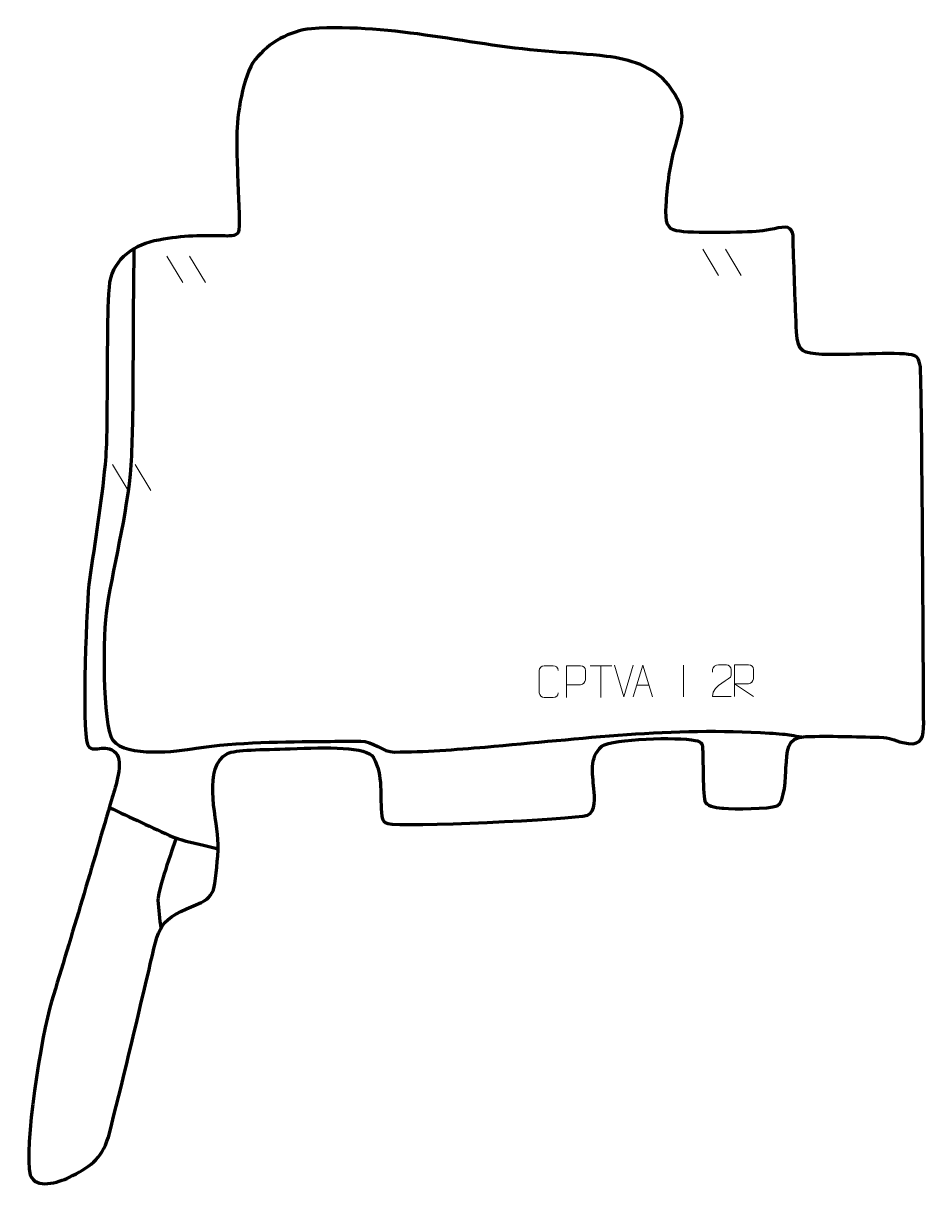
# Model space of a CAD drawing. Header units: millimetres. Extents: x -365 to 339, y -415 to 497.
import ezdxf

# ---------------------------------------------------------------- set-up
doc = ezdxf.new("R2010")
doc.units = ezdxf.units.MM
doc.header["$MEASUREMENT"] = 0
for name, color, linetype in [('layer 1', 7, 'Continuous'), ('layer 2', 7, 'Continuous'), ('layer 3', 7, 'Continuous')]:
    doc.layers.add(name, color=color, linetype=linetype)

msp = doc.modelspace()

# ---------------------------------------------------------------- linework, layer by layer
at = {"layer": 'layer 1', "color": 250, "lineweight": 9}
for points in [[(165.9065, 320.6239), (165.9065, 320.6239), (178.2708, 300.0796), (178.2708, 300.0796)], [(183.6364, 320.6239), (183.6364, 320.6239), (196.0007, 300.0796), (196.0007, 300.0796)], [(-253.1937, 314.9794), (-253.1937, 314.9794), (-240.8294, 294.4351), (-240.8294, 294.4351)], [(-235.4638, 314.9794), (-235.4638, 314.9794), (-223.0995, 294.4351), (-223.0995, 294.4351)], [(-295.861, 152.2994), (-295.861, 152.2994), (-283.4967, 131.7551), (-283.4967, 131.7551)], [(-278.1311, 152.2994), (-278.1311, 152.2994), (-265.7668, 131.7551), (-265.7668, 131.7551)], [(77.7569, -5.0836), (77.7569, -5.0836), (94.7441, -5.0836), (94.7441, -5.0836)], [(86.2507, -30.0136), (86.2507, -30.0136), (86.2507, -5.0601), (86.2507, -5.0601)], [(104.0209, -29.5032), (104.0209, -29.5032), (96.6991, -4.5496), (96.6991, -4.5496)], [(111.3428, -4.5496), (111.3428, -4.5496), (104.021, -29.5032), (104.021, -29.5032)], [(150.764, -4.5393), (150.764, -4.5393), (150.764, -29.5134), (150.764, -29.5134)], [(114.2661, -20.2537), (114.2661, -20.2537), (123.7618, -20.2537), (123.7618, -20.2537)]]:
    msp.add_open_spline(points, degree=3, dxfattribs=at)
for points, knots in [([(52.8292, -26.196), (52.6894, -28.5194), (51.0122, -29.999), (48.8645, -30.0098), (48.8645, -30.0098), (46.5326, -30.0094), (44.2007, -30.0094), (41.8692, -30.0098), (41.8692, -30.0098), (39.9442, -30.1152), (37.9721, -28.2307), (37.9833, -26.2134), (37.9833, -26.2134), (37.9837, -20.4433), (37.9837, -14.6736), (37.9833, -8.9043), (37.9833, -8.9043), (37.9875, -6.7662), (39.7342, -5.047), (41.8866, -5.0605), (41.8866, -5.0605), (44.2123, -5.0605), (46.5384, -5.0605), (48.8645, -5.0605), (48.8645, -5.0605), (50.8111, -5.025), (52.8025, -6.5165), (52.8292, -8.9541)], [0, 0, 0, 0, 0.125, 0.125, 0.125, 0.125, 0.25, 0.25, 0.25, 0.25, 0.375, 0.375, 0.375, 0.375, 0.5, 0.5, 0.5, 0.5, 0.625, 0.625, 0.625, 0.625, 0.75, 0.75, 0.75, 0.75, 1, 1, 1, 1]), ([(59.4062, -30.0138), (59.4062, -30.0138), (59.4062, -5.0602), (59.4062, -5.0602), (59.4062, -5.0602), (63.0012, -5.0602), (66.5965, -5.0602), (70.1919, -5.0602), (70.1919, -5.0602), (72.5171, -5.0981), (74.0745, -6.5882), (74.0703, -8.9543), (74.0703, -8.9543), (74.0699, -10.99), (74.0699, -14.0493), (74.0703, -16.0853), (74.0703, -16.0853), (74.0638, -17.9607), (72.2516, -19.9026), (70.242, -19.9217), (70.242, -19.9217), (70.242, -19.9217), (59.4062, -19.9217), (59.4062, -19.9217)], [0, 0, 0, 0, 0.14285714, 0.14285714, 0.14285714, 0.14285714, 0.28571429, 0.28571429, 0.28571429, 0.28571429, 0.42857143, 0.42857143, 0.42857143, 0.42857143, 0.57142857, 0.57142857, 0.57142857, 0.57142857, 0.71428571, 0.71428571, 0.71428571, 0.71428571, 1, 1, 1, 1]), ([(111.5435, -29.5031), (111.5435, -29.5031), (118.9145, -4.5496), (118.9145, -4.5496), (118.9145, -4.5496), (118.9145, -4.5496), (126.4844, -29.5031), (126.4844, -29.5031)], [0, 0, 0, 0, 0.33333333, 0.33333333, 0.33333333, 0.33333333, 1, 1, 1, 1]), ([(188.1524, -29.2391), (183.238, -29.2388), (178.3236, -29.2388), (173.4095, -29.2391), (173.4095, -29.2391), (173.4095, -19.3068), (188.0605, -16.6656), (188.1524, -12.3553), (188.1524, -12.3553), (188.1521, -10.9312), (188.1521, -9.5075), (188.1524, -8.0842), (188.1524, -8.0842), (188.1355, -6.0071), (186.0127, -4.2823), (184.3417, -4.265), (184.3417, -4.265), (182.2685, -4.2654), (180.1956, -4.2654), (178.1232, -4.265), (178.1232, -4.265), (176.3011, -4.2485), (173.4764, -6.0406), (173.4095, -8.1342), (173.4095, -8.1342), (173.4095, -8.1342), (173.4095, -10.189), (173.4095, -10.189)], [0, 0, 0, 0, 0.125, 0.125, 0.125, 0.125, 0.25, 0.25, 0.25, 0.25, 0.375, 0.375, 0.375, 0.375, 0.5, 0.5, 0.5, 0.5, 0.625, 0.625, 0.625, 0.625, 0.75, 0.75, 0.75, 0.75, 1, 1, 1, 1]), ([(190.781, -29.2287), (190.781, -29.2287), (190.781, -4.2752), (190.781, -4.2752), (190.781, -4.2752), (194.3758, -4.2752), (197.9713, -4.2752), (201.5665, -4.2752), (201.5665, -4.2752), (203.8918, -4.3129), (205.4491, -5.8029), (205.445, -8.1693), (205.445, -8.1693), (205.4446, -10.2048), (205.4446, -13.2642), (205.445, -15.3002), (205.445, -15.3002), (205.4385, -17.1757), (203.6262, -19.1175), (201.6167, -19.1366), (201.6167, -19.1366), (201.6167, -19.1366), (190.781, -19.1366), (190.781, -19.1366), (190.781, -19.1366), (190.781, -19.1366), (205.4357, -29.2287), (205.4357, -29.2287)], [0, 0, 0, 0, 0.125, 0.125, 0.125, 0.125, 0.25, 0.25, 0.25, 0.25, 0.375, 0.375, 0.375, 0.375, 0.5, 0.5, 0.5, 0.5, 0.625, 0.625, 0.625, 0.625, 0.75, 0.75, 0.75, 0.75, 1, 1, 1, 1])]:
    msp.add_open_spline(points, degree=3, knots=knots, dxfattribs=at)
at = {"layer": 'layer 2', "color": 142, "lineweight": 158}
for points, knots in [([(-279.0235, 320.8308), (-279.4321, 288.6906), (-279.6302, 256.7392), (-279.7373, 224.6003), (-279.7373, 224.6003), (-279.8102, 202.7197), (-280.0367, 180.8689), (-280.9499, 159.0042), (-280.9499, 159.0042), (-282.576, 120.5799), (-294.1838, 78.2635), (-300.2983, 39.8371), (-300.2983, 39.8371), (-303.0679, 22.2255), (-304.0651, -51.6874), (-295.4219, -63.3949), (-295.4219, -63.3949), (-284.5532, -76.901), (-245.8727, -72.1459), (-230.3233, -69.6389), (-230.3233, -69.6389), (-198.3277, -64.5419), (-161.1744, -64.5134), (-128.6862, -64.2494), (-128.6862, -64.2494), (-119.6408, -64.1759), (-110.5805, -64.086), (-101.5362, -64.0508), (-101.5362, -64.0508), (-91.9727, -64.0137), (-84.7167, -72.5921), (-75.1536, -72.5632), (-75.1536, -72.5632), (-52.1439, -72.4935), (-27.1866, -70.5897), (-4.2041, -68.6408), (-4.2041, -68.6408), (70.9718, -62.2661), (142.06, -52.6896), (217.996, -57.7516), (217.996, -57.7516), (221.4041, -57.9788), (224.8051, -58.2373), (228.2093, -58.5183), (228.2093, -58.5183), (233.0065, -58.9192), (237.3015, -59.7089), (243.071, -60.7995)], [0, 0, 0, 0, 0.07692308, 0.07692308, 0.07692308, 0.07692308, 0.15384615, 0.15384615, 0.15384615, 0.15384615, 0.23076923, 0.23076923, 0.23076923, 0.23076923, 0.30769231, 0.30769231, 0.30769231, 0.30769231, 0.38461538, 0.38461538, 0.38461538, 0.38461538, 0.46153846, 0.46153846, 0.46153846, 0.46153846, 0.53846154, 0.53846154, 0.53846154, 0.53846154, 0.61538462, 0.61538462, 0.61538462, 0.61538462, 0.69230769, 0.69230769, 0.69230769, 0.69230769, 0.76923077, 0.76923077, 0.76923077, 0.76923077, 0.84615385, 0.84615385, 0.84615385, 0.84615385, 1, 1, 1, 1]), ([(-298.2231, -115.8388), (-281.6216, -123.5122), (-264.7217, -131.9626), (-247.925, -139.0318), (-247.925, -139.0318), (-240.034, -142.3528), (-229.8089, -144.113), (-221.384, -146.2472), (-221.384, -146.2472), (-218.6427, -146.953), (-215.9015, -147.6588), (-213.1602, -148.3645)], [0, 0, 0, 0, 0.25, 0.25, 0.25, 0.25, 0.5, 0.5, 0.5, 0.5, 1, 1, 1, 1]), ([(-246.0552, -139.8955), (-249.1445, -149.417), (-260.4658, -180.5957), (-260.1582, -188.4174), (-260.1582, -188.4174), (-259.8736, -195.6538), (-258.7051, -203.1719), (-258.0195, -210.4222)], [0, 0, 0, 0, 0.33333333, 0.33333333, 0.33333333, 0.33333333, 1, 1, 1, 1])]:
    msp.add_open_spline(points, degree=3, knots=knots, dxfattribs=at)
at = {"layer": 'layer 3', "color": 242, "lineweight": 158}
msp.add_open_spline([(338.5939, -50.0546), (338.6, -51.3909), (338.5818, -52.6496), (338.5278, -53.8281), (338.5278, -53.8281), (338.0705, -63.8067), (335.0393, -68.0548), (322.3337, -65.1886), (322.3337, -65.1886), (314.5231, -63.4267), (313.282, -61.1443), (303.9128, -60.9628), (303.9128, -60.9628), (284.8938, -60.5952), (265.3238, -59.9201), (246.3408, -60.4441), (246.3408, -60.4441), (230.4377, -61.2931), (232.3021, -72.2794), (230.8422, -84.8225), (230.8422, -84.8225), (230.45, -91.0802), (230.3081, -111.8823), (223.9663, -114.5502), (223.9663, -114.5502), (217.5658, -117.2428), (190.1822, -117.1562), (182.2312, -116.538), (182.2312, -116.538), (178.622, -116.2058), (170.0928, -115.4316), (167.9736, -112.0092), (167.9736, -112.0092), (165.665, -107.3736), (166.349, -76.4506), (165.52, -68.2476), (165.52, -68.2476), (165.4271, -67.5008), (165.3434, -66.929), (165.0783, -66.2248), (165.0783, -66.2248), (164.4102, -64.7951), (162.4482, -63.9514), (159.9444, -63.4636), (159.9444, -63.4636), (146.0114, -60.749), (95.9314, -61.9517), (86.8545, -67.8734), (86.8545, -67.8734), (76.8567, -77.4634), (79.6975, -88.8364), (80.6814, -101.4009), (80.6814, -101.4009), (81.1276, -107.098), (82.7471, -119.7294), (75.5832, -121.9054), (75.5832, -121.9054), (64.1806, -125.369), (-69.694, -131.4092), (-80.3272, -128.5169), (-80.3272, -128.5169), (-82.8444, -127.8323), (-84.7538, -126.1588), (-85.1585, -122.6435), (-85.1585, -122.6435), (-86.9023, -107.5005), (-83.7559, -90.8704), (-91.6272, -76.9022), (-91.6272, -76.9022), (-96.7201, -67.8643), (-128.17, -69.0066), (-156.6915, -70.0029), (-156.6915, -70.0029), (-178.9253, -70.7795), (-199.8341, -70.5816), (-205.7808, -73.7285), (-205.7808, -73.7285), (-225.4447, -84.134), (-214.5488, -121.5939), (-213.2821, -140.797), (-213.2821, -140.797), (-212.5451, -151.9696), (-214.5688, -164.2722), (-215.8042, -175.458), (-215.8042, -175.458), (-216.5623, -182.322), (-219.8763, -187.3008), (-226.3686, -190.0703), (-226.3686, -190.0703), (-261.4022, -205.0153), (-258.468, -205.7548), (-267.4509, -243.8661), (-267.4509, -243.8661), (-277.6424, -287.1052), (-287.9366, -330.6605), (-298.9209, -373.6918), (-298.9209, -373.6918), (-304.674, -391.3997), (-313.8883, -397.1201), (-329.8221, -405.0894), (-329.8221, -405.0894), (-337.833, -408.9719), (-355.7106, -414.6709), (-360.095, -403.1593), (-360.095, -403.1593), (-365.4759, -382.6385), (-351.3424, -293.3321), (-343.4571, -267.6651), (-343.4571, -267.6651), (-327.2655, -214.7149), (-311.4543, -161.3834), (-296.0042, -108.2095), (-296.0042, -108.2095), (-293.578, -99.8322), (-286.7637, -80.4723), (-293.1249, -73.2024), (-293.1249, -73.2024), (-301.567, -64.5148), (-311.4694, -75.0759), (-315.3704, -66.5659), (-315.3704, -66.5659), (-319.9424, -55.0174), (-315.8874, 48.2664), (-313.8101, 62.1042), (-313.8101, 62.1042), (-309.3639, 91.7222), (-304.4346, 122.3392), (-301.5733, 152.1013), (-301.5733, 152.1013), (-299.9147, 169.3532), (-300.3104, 186.8193), (-299.9978, 204.1787), (-299.9978, 204.1787), (-299.487, 232.5392), (-300.4203, 262.8996), (-298.4737, 290.8271), (-298.4737, 290.8271), (-296.7502, 310.8603), (-281.6847, 322.757), (-263.0384, 326.9352), (-263.0384, 326.9352), (-243.2711, 331.0053), (-229.2122, 331.3778), (-209.209, 330.8912), (-209.209, 330.8912), (-205.9943, 330.813), (-198.6328, 330.2455), (-197.2588, 333.9953), (-197.2588, 333.9953), (-195.9652, 337.526), (-196.9672, 353.3492), (-197.1403, 358.2486), (-197.1403, 358.2486), (-197.7396, 375.2078), (-198.619, 392.1147), (-198.6117, 409.0928), (-198.6117, 409.0928), (-198.5858, 424.8396), (-193.7436, 456.2344), (-184.1415, 468.7135), (-184.1415, 468.7135), (-173.3952, 482.1422), (-157.2595, 491.0548), (-140.1974, 492.904), (-140.1974, 492.904), (-75.2142, 497.0811), (-15.4906, 479.376), (48.6534, 474.7392), (48.6534, 474.7392), (62.6987, 473.7239), (76.6556, 472.9592), (90.6466, 471.2349), (90.6466, 471.2349), (108.5372, 468.9958), (127.3341, 463.6538), (138.9515, 449.0211), (138.9515, 449.0211), (155.1154, 427.5281), (149.8752, 421.9261), (143.4969, 397.6887), (143.4969, 397.6887), (139.8023, 383.6495), (138.0651, 369.2178), (137.2296, 354.7397), (137.2296, 354.7397), (136.5214, 340.9661), (138.2562, 336.3067), (145.3312, 334.89), (145.3312, 334.89), (156.7089, 332.612), (198.1155, 333.7), (210.2902, 334.4871), (210.2902, 334.4871), (216.2223, 334.8706), (227.7851, 338.6514), (232.3189, 337.3754), (232.3189, 337.3754), (237.7482, 335.8473), (236.4636, 327.7583), (236.6296, 323.226), (236.6296, 323.226), (237.4518, 300.7862), (238.0075, 278.2323), (239.1927, 255.818), (239.1927, 255.818), (240.0329, 239.9288), (244.8199, 239.164), (259.2262, 238.3167), (259.2262, 238.3167), (276.2985, 237.3126), (317.0768, 240.5465), (329.2673, 237.8509), (329.2673, 237.8509), (334.1281, 236.776), (334.7921, 234.8418), (336.0065, 228.4686), (336.0065, 228.4686), (337.2209, 222.0954), (338.5939, -50.0546), (338.5939, -50.0546)], degree=3, knots=[0, 0, 0, 0, 0.01785714, 0.01785714, 0.01785714, 0.01785714, 0.03571429, 0.03571429, 0.03571429, 0.03571429, 0.05357143, 0.05357143, 0.05357143, 0.05357143, 0.07142857, 0.07142857, 0.07142857, 0.07142857, 0.08928571, 0.08928571, 0.08928571, 0.08928571, 0.10714286, 0.10714286, 0.10714286, 0.10714286, 0.125, 0.125, 0.125, 0.125, 0.14285714, 0.14285714, 0.14285714, 0.14285714, 0.16071429, 0.16071429, 0.16071429, 0.16071429, 0.17857143, 0.17857143, 0.17857143, 0.17857143, 0.19642857, 0.19642857, 0.19642857, 0.19642857, 0.21428571, 0.21428571, 0.21428571, 0.21428571, 0.23214286, 0.23214286, 0.23214286, 0.23214286, 0.25, 0.25, 0.25, 0.25, 0.26785714, 0.26785714, 0.26785714, 0.26785714, 0.28571429, 0.28571429, 0.28571429, 0.28571429, 0.30357143, 0.30357143, 0.30357143, 0.30357143, 0.32142857, 0.32142857, 0.32142857, 0.32142857, 0.33928571, 0.33928571, 0.33928571, 0.33928571, 0.35714286, 0.35714286, 0.35714286, 0.35714286, 0.375, 0.375, 0.375, 0.375, 0.39285714, 0.39285714, 0.39285714, 0.39285714, 0.41071429, 0.41071429, 0.41071429, 0.41071429, 0.42857143, 0.42857143, 0.42857143, 0.42857143, 0.44642857, 0.44642857, 0.44642857, 0.44642857, 0.46428571, 0.46428571, 0.46428571, 0.46428571, 0.48214286, 0.48214286, 0.48214286, 0.48214286, 0.5, 0.5, 0.5, 0.5, 0.51785714, 0.51785714, 0.51785714, 0.51785714, 0.53571429, 0.53571429, 0.53571429, 0.53571429, 0.55357143, 0.55357143, 0.55357143, 0.55357143, 0.57142857, 0.57142857, 0.57142857, 0.57142857, 0.58928571, 0.58928571, 0.58928571, 0.58928571, 0.60714286, 0.60714286, 0.60714286, 0.60714286, 0.625, 0.625, 0.625, 0.625, 0.64285714, 0.64285714, 0.64285714, 0.64285714, 0.66071429, 0.66071429, 0.66071429, 0.66071429, 0.67857143, 0.67857143, 0.67857143, 0.67857143, 0.69642857, 0.69642857, 0.69642857, 0.69642857, 0.71428571, 0.71428571, 0.71428571, 0.71428571, 0.73214286, 0.73214286, 0.73214286, 0.73214286, 0.75, 0.75, 0.75, 0.75, 0.76785714, 0.76785714, 0.76785714, 0.76785714, 0.78571429, 0.78571429, 0.78571429, 0.78571429, 0.80357143, 0.80357143, 0.80357143, 0.80357143, 0.82142857, 0.82142857, 0.82142857, 0.82142857, 0.83928571, 0.83928571, 0.83928571, 0.83928571, 0.85714286, 0.85714286, 0.85714286, 0.85714286, 0.875, 0.875, 0.875, 0.875, 0.89285714, 0.89285714, 0.89285714, 0.89285714, 0.91071429, 0.91071429, 0.91071429, 0.91071429, 0.92857143, 0.92857143, 0.92857143, 0.92857143, 0.94642857, 0.94642857, 0.94642857, 0.94642857, 0.96428571, 0.96428571, 0.96428571, 0.96428571, 1, 1, 1, 1], dxfattribs=at)

doc.saveas('drawing.dxf')
